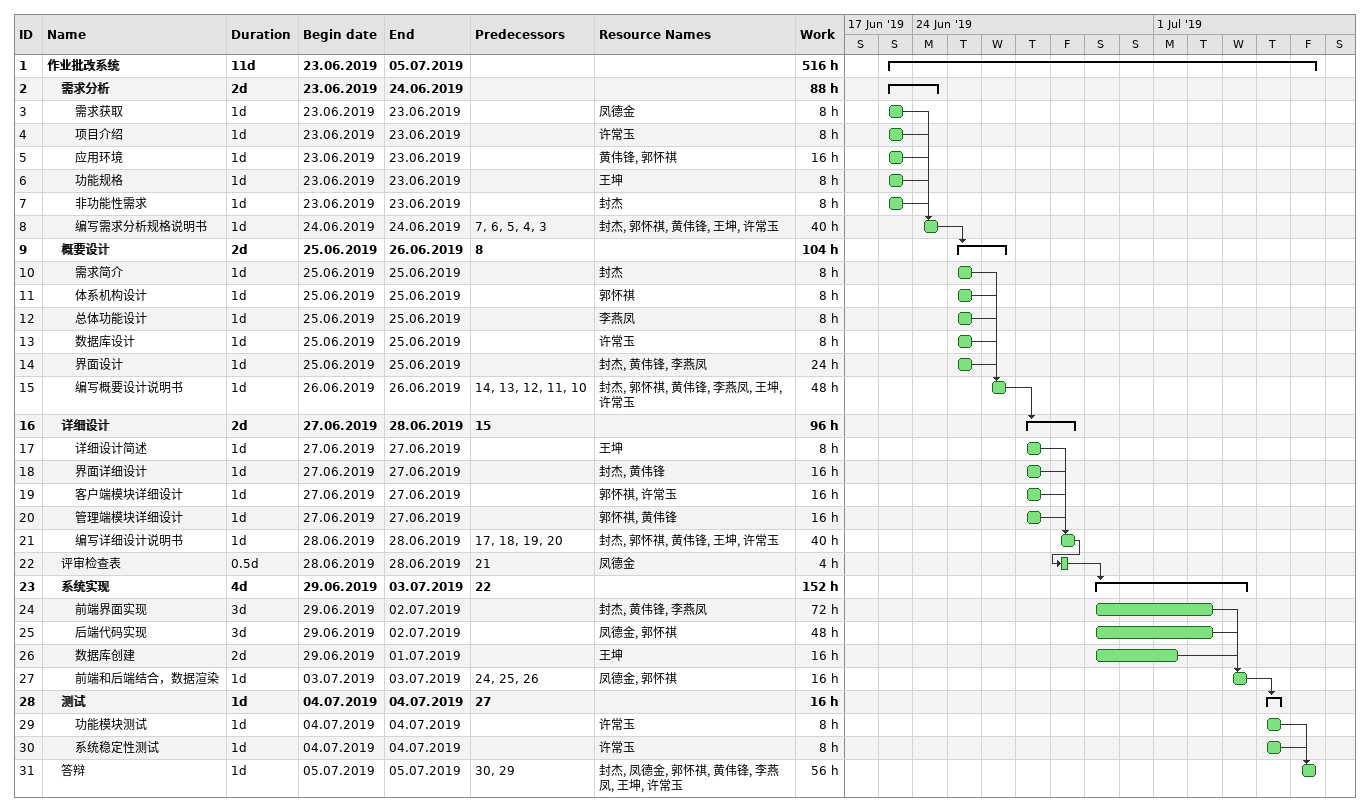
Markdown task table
| ID | Level | Task | Duration | Start | Finish | Predecessors | Resources | Work (h) |
|---|---|---|---|---|---|---|---|---|
| 1 | 1 | **作业批改系统** | 11d | 2019-06-23 | 2019-07-05 |  |  | 516 |
| 2 | 2 | **需求分析** | 2d | 2019-06-23 | 2019-06-24 |  |  | 88 |
| 3 | 3 | 需求获取 | 1d | 2019-06-23 | 2019-06-23 |  | 凤德金 | 8 |
| 4 | 3 | 项目介绍 | 1d | 2019-06-23 | 2019-06-23 |  | 许常玉 | 8 |
| 5 | 3 | 应用环境 | 1d | 2019-06-23 | 2019-06-23 |  | 黄伟锋, 郭怀祺 | 16 |
| 6 | 3 | 功能规格 | 1d | 2019-06-23 | 2019-06-23 |  | 王坤 | 8 |
| 7 | 3 | 非功能性需求 | 1d | 2019-06-23 | 2019-06-23 |  | 封杰 | 8 |
| 8 | 3 | 编写需求分析规格说明书 | 1d | 2019-06-24 | 2019-06-24 | 7, 6, 5, 4, 3 | 封杰, 郭怀祺, 黄伟锋, 王坤, 许常玉 | 40 |
| 9 | 2 | **概要设计** | 2d | 2019-06-25 | 2019-06-26 | 8 |  | 104 |
| 10 | 3 | 需求简介 | 1d | 2019-06-25 | 2019-06-25 |  | 封杰 | 8 |
| 11 | 3 | 体系机构设计 | 1d | 2019-06-25 | 2019-06-25 |  | 郭怀祺 | 8 |
| 12 | 3 | 总体功能设计 | 1d | 2019-06-25 | 2019-06-25 |  | 李燕凤 | 8 |
| 13 | 3 | 数据库设计 | 1d | 2019-06-25 | 2019-06-25 |  | 许常玉 | 8 |
| 14 | 3 | 界面设计 | 1d | 2019-06-25 | 2019-06-25 |  | 封杰, 黄伟锋, 李燕凤 | 24 |
| 15 | 3 | 编写概要设计说明书 | 1d | 2019-06-26 | 2019-06-26 | 14, 13, 12, 11, 10 | 封杰, 郭怀祺, 黄伟锋, 李燕凤, 王坤, 许常玉 | 48 |
| 16 | 2 | **详细设计** | 2d | 2019-06-27 | 2019-06-28 | 15 |  | 96 |
| 17 | 3 | 详细设计简述 | 1d | 2019-06-27 | 2019-06-27 |  | 王坤 | 8 |
| 18 | 3 | 界面详细设计 | 1d | 2019-06-27 | 2019-06-27 |  | 封杰, 黄伟锋 | 16 |
| 19 | 3 | 客户端模块详细设计 | 1d | 2019-06-27 | 2019-06-27 |  | 郭怀祺, 许常玉 | 16 |
| 20 | 3 | 管理端模块详细设计 | 1d | 2019-06-27 | 2019-06-27 |  | 郭怀祺, 黄伟锋 | 16 |
| 21 | 3 | 编写详细设计说明书 | 1d | 2019-06-28 | 2019-06-28 | 17, 18, 19, 20 | 封杰, 郭怀祺, 黄伟锋, 王坤, 许常玉 | 40 |
| 22 | 2 | 评审检查表 | 0.5d | 2019-06-28 | 2019-06-28 | 21 | 凤德金 | 4 |
| 23 | 2 | **系统实现** | 4d | 2019-06-29 | 2019-07-03 | 22 |  | 152 |
| 24 | 3 | 前端界面实现 | 3d | 2019-06-29 | 2019-07-02 |  | 封杰, 黄伟锋, 李燕凤 | 72 |
| 25 | 3 | 后端代码实现 | 3d | 2019-06-29 | 2019-07-02 |  | 凤德金, 郭怀祺 | 48 |
| 26 | 3 | 数据库创建 | 2d | 2019-06-29 | 2019-07-01 |  | 王坤 | 16 |
| 27 | 3 | 前端和后端结合，数据渲染 | 1d | 2019-07-03 | 2019-07-03 | 24, 25, 26 | 凤德金, 郭怀祺 | 16 |
| 28 | 2 | **测试** | 1d | 2019-07-04 | 2019-07-04 | 27 |  | 16 |
| 29 | 3 | 功能模块测试 | 1d | 2019-07-04 | 2019-07-04 |  | 许常玉 | 8 |
| 30 | 3 | 系统稳定性测试 | 1d | 2019-07-04 | 2019-07-04 |  | 许常玉 | 8 |
| 31 | 2 | 答辩 | 1d | 2019-07-05 | 2019-07-05 | 30, 29 | 封杰, 凤德金, 郭怀祺, 黄伟锋, 李燕凤, 王坤, 许常玉 | 56 |
